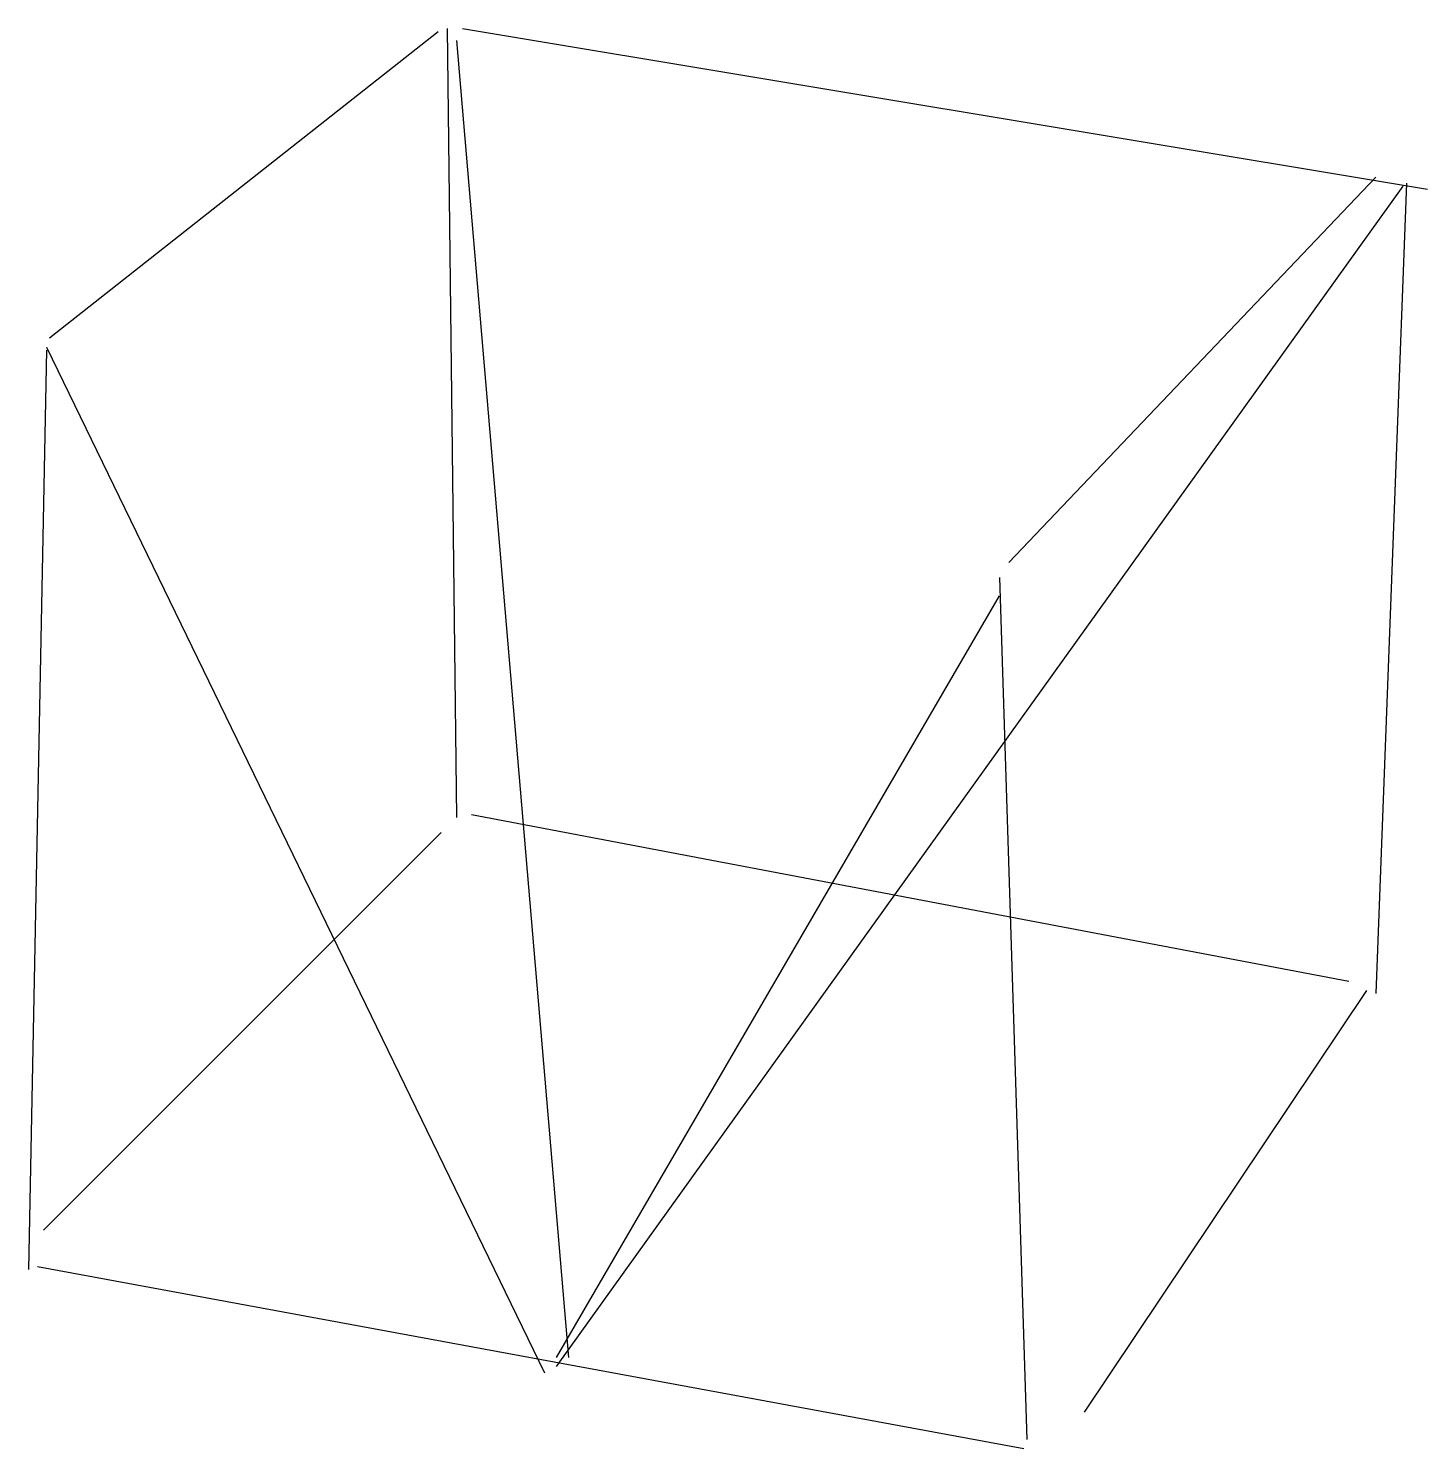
# Model space of a CAD drawing. Header units: metres. Extents: x -118 to 79, y -115 to 85.
import ezdxf

# ---------------------------------------------------------------- set-up
doc = ezdxf.new("R2010")
doc.units = ezdxf.units.M

msp = doc.modelspace()

# ---------------------------------------------------------------- linework, layer by layer
at = {"color": 0, "linetype": 'CONTINUOUS'}
for p, q in [((-115.250631, 41.727445), (-60.376183, 85.026814)), ((-59.090063, 85.455521), (-57.803943, -26.008202)), ((-56.94653, 85.455521), (79.382177, 62.734069)), ((-57.803943, 83.740694), (-41.941798, -102.317981)), ((20.220662, 10.003155), (72.094164, 64.448896)), ((-43.656625, -103.604101), (75.952524, 63.162776)), ((76.38123, 63.591483), (72.094164, -50.873186)), ((-115.679338, 40.441325), (-45.371451, -104.461514)), ((-115.679338, 40.012618), (-118.251577, -89.885489)), ((18.934543, 7.859621), (22.792902, -113.89306)), ((-43.656625, -102.317981), (18.934543, 5.287382)), ((-55.66041, -25.579495), (68.235804, -49.15836)), ((-116.108044, -84.312303), (-59.947476, -28.151735)), ((30.938328, -110.0347), (70.808044, -50.444479)), ((-116.965457, -89.456782), (22.364196, -115.17918))]:
    msp.add_line(p, q, dxfattribs=at)

doc.saveas('drawing.dxf')
